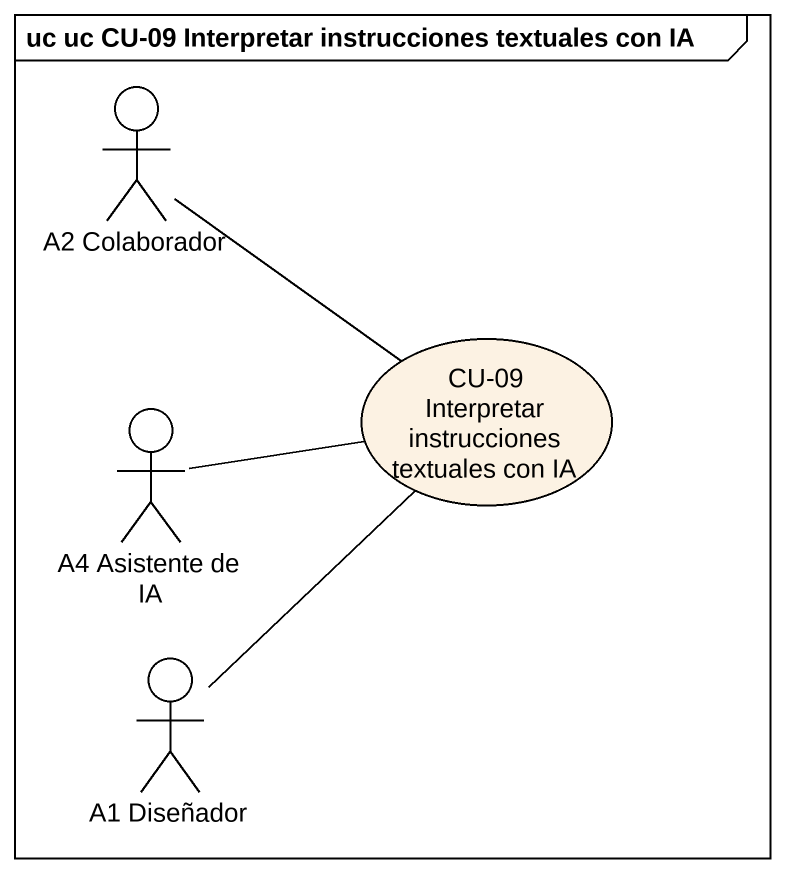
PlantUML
@startuml
mainframe uc uc CU-09 Interpretar instrucciones textuales con IA
actor "A2 Colaborador" as A2_Colaborador
usecase "CU-09 Interpretar instrucciones textuales con IA" as CU_09_Interpretar
actor "A4 Asistente de IA" as A4_Asistente_de_IA
actor "A1 Diseñador" as A1_Diseñador
A2_Colaborador -- CU_09_Interpretar
A4_Asistente_de_IA -right- CU_09_Interpretar
A1_Diseñador -up- CU_09_Interpretar
@enduml
